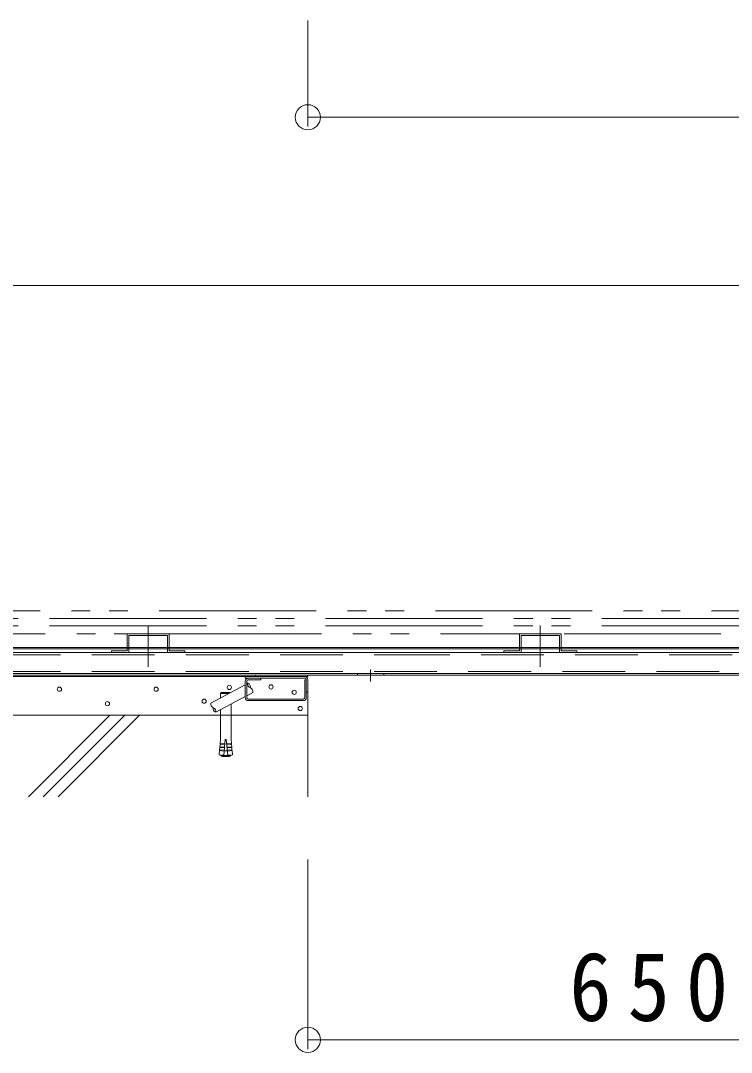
# Model space of a CAD drawing. Units: millimetres at full size; details may follow other scales. Extents: x -11530 to -200, y -4651 to 3587.
# Drawn here: x -2516 to -1836, y -2007 to -1020 of the extents above; entities that cross this region are included whole.
import ezdxf

# ---------------------------------------------------------------- set-up
doc = ezdxf.new("R2010")
doc.units = ezdxf.units.MM
doc.header["$LTSCALE"] = 30
doc.header["$PDMODE"] = 32
doc.header["$PDSIZE"] = 24
for name, pattern in [('CHAIN1', [8, 5, -1, 1, -1]), ('DASHED1', [1.8, 1.2, -0.6]), ('DASHED2', [3, 2, -1]), ('DOUBLE_CHAIN1', [8.8, 5, -1, 0.6, -0.6, 0.6, -1])]:
    doc.linetypes.add(name, pattern=pattern)
for name, color, linetype, lineweight in [('5-0_HASEN8', 6, 'Continuous', 5), ('5-1_HASEN9', 4, 'Continuous', 9), ('5-2_HASIRA', 4, 'Continuous', 9), ('5-4_HOJYO-D', 7, 'Continuous', 9), ('5-6_INTERIAD', 7, 'DASHED1', 9), ('F-5_F-5ﾚｲﾔ', 7, 'Continuous', 9)]:
    doc.layers.add(name, color=color, linetype=linetype, lineweight=lineweight)
doc.styles.add('ＭＳ ゴシック', font='')
doc.styles.get('ＭＳ ゴシック').set_extended_font_data('MS Gothic')

msp = doc.modelspace()

# ---------------------------------------------------------------- linework, layer by layer
at = {"layer": '5-0_HASEN8'}
for p, q in [((-2301.1, -1647.57), (-2864.1, -1647.57)), ((-2241.1, -1762.46), (-2241.1, -1662.57)), ((-2241.1, -1684.57), (-3141.06, -1684.57)), ((-2508.29, -1762.46), (-2430.4, -1684.57)), ((-2494.14, -1762.46), (-2416.26, -1684.57)), ((-2480, -1762.46), (-2402.12, -1684.57))]:
    msp.add_line(p, q, dxfattribs=at)
for centre in [(-2478.66, -1659.61), (-2386.21, -1659.61), (-2316.15, -1657.89), (-2276.28, -1657.42), (-2254.17, -1662.61), (-2432.72, -1673.4), (-2340.27, -1671.1), (-2248.38, -1678.05)]:
    msp.add_circle(centre, 2, dxfattribs=at)
at = {"layer": '5-1_HASEN9'}
for p, q in [((-2244.1, -1647.57), (-2301.1, -1647.57)), ((-2301.1, -1647.57), (-2301.1, -1649.07)), ((-2301.1, -1649.07), (-2244.1, -1649.07)), ((-2242.6, -1662.57), (-2242.6, -1650.57)), ((-2242.6, -1662.57), (-2242.6, -1650.57)), ((-2241.1, -1650.57), (-2241.1, -1662.57)), ((-2242.6, -1662.57), (-2241.1, -1662.57))]:
    msp.add_line(p, q, dxfattribs=at)
at = {"layer": '5-1_HASEN9', "color": 7}
for p, q in [((-2301.1, -1652.07), (-2301.1, -1667.57)), ((-2299.6, -1652.07), (-2299.6, -1667.57)), ((-2298.1, -1650.57), (-2286.1, -1650.57)), ((-2286.1, -1649.07), (-2286.1, -1650.57)), ((-2242.6, -1650.57), (-2242.6, -1667.57)), ((-2298.1, -1669.07), (-2245.6, -1669.07)), ((-2298.1, -1670.57), (-2245.6, -1670.57))]:
    msp.add_line(p, q, dxfattribs=at)
msp.add_lwpolyline([(-2242.6, -1650.57), (-2244.1, -1650.57), (-2244.1, -1667.57)], dxfattribs=at)
at = {"layer": '5-1_HASEN9'}
for radius in [3, 1.5]:
    msp.add_arc((-2244.1, -1650.57), radius, 0, 90.00002, dxfattribs=at)
at = {"layer": '5-1_HASEN9', "color": 7}
for centre, radius, start, end in [((-2298.1, -1652.07), 3, 90, 180), ((-2298.1, -1652.07), 1.5, 90, 180), ((-2298.1, -1667.57), 3, 180, 270), ((-2298.1, -1667.57), 1.5, 180, 270), ((-2245.6, -1667.57), 3, 270, 0.00002), ((-2245.6, -1667.57), 1.5, 270, 0.00002)]:
    msp.add_arc(centre, radius, start, end, dxfattribs=at)
at = {"layer": '5-2_HASIRA', "color": 3, "linetype": 'DOUBLE_CHAIN1'}
for p, q in [((-1546.1, -1592.07), (-2906.16, -1592.07)), ((-1546.1, -1599.07), (-2906.16, -1599.07)), ((-1996.1, -1606.57), (-1546.1, -1606.57))]:
    msp.add_line(p, q, dxfattribs=at)
at = {"layer": '5-2_HASIRA', "color": 6, "linetype": 'DOUBLE_CHAIN1', "lineweight": 5}
for p, q in [((-2393.81, -1598.52), (-2393.81, -1638.16)), ((-2018.81, -1598.52), (-2018.81, -1638.16)), ((-2413.81, -1606.57), (-2413.81, -1622.97)), ((-2373.81, -1606.57), (-2413.81, -1606.57)), ((-2412.21, -1608.17), (-2375.41, -1608.17)), ((-2412.21, -1608.17), (-2412.21, -1624.57)), ((-2375.41, -1608.17), (-2375.41, -1624.57)), ((-2373.81, -1606.57), (-2373.81, -1622.97)), ((-2038.81, -1606.57), (-2038.81, -1622.97)), ((-1998.81, -1606.57), (-2038.81, -1606.57)), ((-2037.21, -1608.17), (-2000.41, -1608.17)), ((-2037.21, -1608.17), (-2037.21, -1624.57)), ((-2000.41, -1608.17), (-2000.41, -1624.57)), ((-1998.81, -1606.57), (-1998.81, -1622.97)), ((-2428.81, -1622.97), (-2428.81, -1624.57)), ((-2413.81, -1622.97), (-2428.81, -1622.97)), ((-2373.81, -1622.97), (-2358.81, -1622.97)), ((-2358.81, -1622.97), (-2358.81, -1624.57)), ((-2053.81, -1622.97), (-2053.81, -1624.57)), ((-2038.81, -1622.97), (-2053.81, -1622.97)), ((-1998.81, -1622.97), (-1983.81, -1622.97)), ((-1983.81, -1622.97), (-1983.81, -1624.57))]:
    msp.add_line(p, q, dxfattribs=at)
at = {"layer": '5-2_HASIRA'}
for p, q in [((-2917.66, -1619.57), (-2165.49, -1619.57)), ((-2165.49, -1621.07), (-2917.66, -1621.07)), ((-2897.66, -1624.57), (-1562.6, -1624.57)), ((-2165.49, -1619.57), (-1549.1, -1619.57)), ((-1549.1, -1621.07), (-2165.49, -1621.07)), ((-2916.33, -1644.57), (-1549.1, -1644.57)), ((-1549.1, -1646.07), (-2916.16, -1646.07)), ((-2193.6, -1644.57), (-2193.6, -1646.07)), ((-2168.6, -1644.57), (-2168.6, -1646.07))]:
    msp.add_line(p, q, dxfattribs=at)
at = {"layer": '5-2_HASIRA', "linetype": 'DASHED2'}
for p, q in [((-2897.66, -1626.57), (-2165.49, -1626.57)), ((-2165.49, -1626.57), (-1562.6, -1626.57)), ((-2897.66, -1642.57), (-1562.6, -1642.57))]:
    msp.add_line(p, q, dxfattribs=at)
at = {"layer": '5-2_HASIRA', "color": 7}
for p, q in [((-1971, -1624.57), (-1967.59, -1624.57)), ((-2072.64, -1646.07), (-2070.23, -1646.07)), ((-1971, -1644.57), (-1967.59, -1644.57)), ((-1971, -1646.07), (-1967.59, -1646.07))]:
    msp.add_line(p, q, dxfattribs=at)
at = {"layer": '5-2_HASIRA', "linetype": 'CHAIN1'}
msp.add_line((-2181.1, -1640.68), (-2181.1, -1652.15), dxfattribs=at)
at = {"layer": '5-2_HASIRA', "color": 3, "linetype": 'DOUBLE_CHAIN1'}
for points in [[(-2911.16, -1584.57), (-1546.1, -1584.57), (-1546.1, -1606.57)], [(-2906.16, -1584.57), (-2906.16, -1606.57), (-2001.1, -1606.57)]]:
    msp.add_lwpolyline(points, dxfattribs=at)
at = {"layer": '5-4_HOJYO-D'}
for p, q in [((-2241.1, -1121.27), (-2241.1, -1019.83)), ((-991.1, -1112.27), (-2241.1, -1112.27)), ((-2241.1, -2004.12), (-2241.1, -1822.46)), ((-1591.1, -1995.12), (-2241.1, -1995.12))]:
    msp.add_line(p, q, dxfattribs=at)
for p in [(-2241.1, -1112.27), (-2241.1, -1995.12)]:
    msp.add_point(p, dxfattribs=at)
at = {"layer": '5-6_INTERIAD', "color": 6, "linetype": 'Continuous', "lineweight": 5}
for p, q in [((-2291.03, -1646.07), (-2291.03, -1647.57)), ((-2241.03, -1646.07), (-2291.03, -1646.07)), ((-2291.03, -1647.57), (-2241.03, -1647.57)), ((-2241.03, -1646.07), (-2241.03, -1647.57))]:
    msp.add_line(p, q, dxfattribs=at)
at = {"layer": '5-6_INTERIAD', "linetype": 'Continuous'}
for p, q in [((-2333.93, -1672.91), (-2301.1, -1655.3)), ((-2299.6, -1654.5), (-2298.46, -1653.89)), ((-2329.21, -1681.72), (-2301.1, -1666.65)), ((-2324.56, -1663.79), (-2323.56, -1662.79)), ((-2324.56, -1663.79), (-2324.56, -1667.88)), ((-2316.93, -1663.79), (-2324.56, -1663.79)), ((-2315.56, -1662.79), (-2323.56, -1662.79)), ((-2315.39, -1662.96), (-2315.56, -1662.79)), ((-2299.6, -1665.85), (-2293.74, -1662.7)), ((-2314.56, -1673.87), (-2314.56, -1684.57)), ((-2324.56, -1679.23), (-2324.56, -1684.57))]:
    msp.add_line(p, q, dxfattribs=at)
at = {"layer": '5-6_INTERIAD'}
for p, q in [((-2324.56, -1684.57), (-2324.56, -1707.59)), ((-2314.56, -1684.57), (-2314.56, -1707.59)), ((-2320.06, -1707.79), (-2321.38, -1722.73)), ((-2320.06, -1707.79), (-2319.06, -1707.79)), ((-2319.06, -1707.79), (-2317.74, -1722.73)), ((-2325.25, -1715.36), (-2325.45, -1717.61)), ((-2325.32, -1718.37), (-2325.45, -1717.61)), ((-2325.45, -1717.61), (-2320.97, -1718)), ((-2325.25, -1715.36), (-2320.77, -1715.76)), ((-2324.99, -1712.37), (-2325.19, -1714.62)), ((-2325.05, -1715.38), (-2325.19, -1714.62)), ((-2325.19, -1714.62), (-2320.7, -1715.01)), ((-2324.99, -1712.37), (-2320.5, -1712.77)), ((-2324.79, -1712.39), (-2324.92, -1711.63)), ((-2314.14, -1712.37), (-2318.62, -1712.77)), ((-2313.94, -1714.62), (-2318.43, -1715.01)), ((-2313.88, -1715.36), (-2318.36, -1715.76)), ((-2313.68, -1717.61), (-2318.16, -1718)), ((-2314.34, -1712.39), (-2314.21, -1711.63)), ((-2314.14, -1712.37), (-2313.94, -1714.62)), ((-2314.08, -1715.38), (-2313.94, -1714.62)), ((-2313.88, -1715.36), (-2313.68, -1717.61)), ((-2313.81, -1718.37), (-2313.68, -1717.61)), ((-2324.31, -1722.93), (-2324.31, -1723.33)), ((-2324.31, -1722.93), (-2314.81, -1722.93)), ((-2324.31, -1723.33), (-2314.81, -1723.33)), ((-2323.51, -1722.54), (-2323.51, -1722.93)), ((-2322.09, -1723.93), (-2317.03, -1723.93)), ((-2318.12, -1718.43), (-2321, -1718.43)), ((-2315.61, -1722.54), (-2315.61, -1722.93)), ((-2314.81, -1722.93), (-2314.81, -1723.33))]:
    msp.add_line(p, q, dxfattribs=at)
for points in [[(-2324.56, -1707.59), (-2324.92, -1711.63), (-2320.44, -1712.03)], [(-2314.56, -1707.59), (-2314.21, -1711.63), (-2318.69, -1712.03)], [(-2321.03, -1718.75), (-2325.51, -1718.35), (-2325.87, -1722.33), (-2321.38, -1722.73)], [(-2318.1, -1718.75), (-2313.61, -1718.35), (-2313.26, -1722.33), (-2317.74, -1722.73)]]:
    msp.add_lwpolyline(points, dxfattribs=at)
at = {"layer": '5-6_INTERIAD', "linetype": 'Continuous'}
for centre, start, end in [((-2294.82, -1654.77), 166.38664, 250.00665), ((-2299.75, -1657.41), 346.38664, 70.00665), ((-2297.38, -1661.82), 346.38664, 70.00665), ((-2330.29, -1673.79), 166.38664, 250.00665), ((-2327.93, -1678.19), 166.38664, 250.00665), ((-2332.85, -1680.84), 346.38664, 70.00665)]:
    msp.add_arc(centre, 3.75, start, end, dxfattribs=at)
at = {"layer": '5-6_INTERIAD'}
for start, end in [(250.16664, 259.59018), (280.40982, 289.83336)]:
    msp.add_arc((-2319.56, -1710.16), 14, start, end, dxfattribs=at)
at = {"layer": 'F-5_F-5ﾚｲﾔ'}
msp.add_line((-4249.61, -1273.16), (-199.61, -1273.16), dxfattribs=at)

# ---------------------------------------------------------------- texts
at = {"layer": '5-4_HOJYO-D', "insert": (-1991.1, -1978.08), "char_height": 65.98, "attachment_point": 7, "style": 'ＭＳ ゴシック'}
msp.add_mtext('\\T1.38;\\W0.9;650', dxfattribs=at)

doc.saveas('drawing.dxf')
